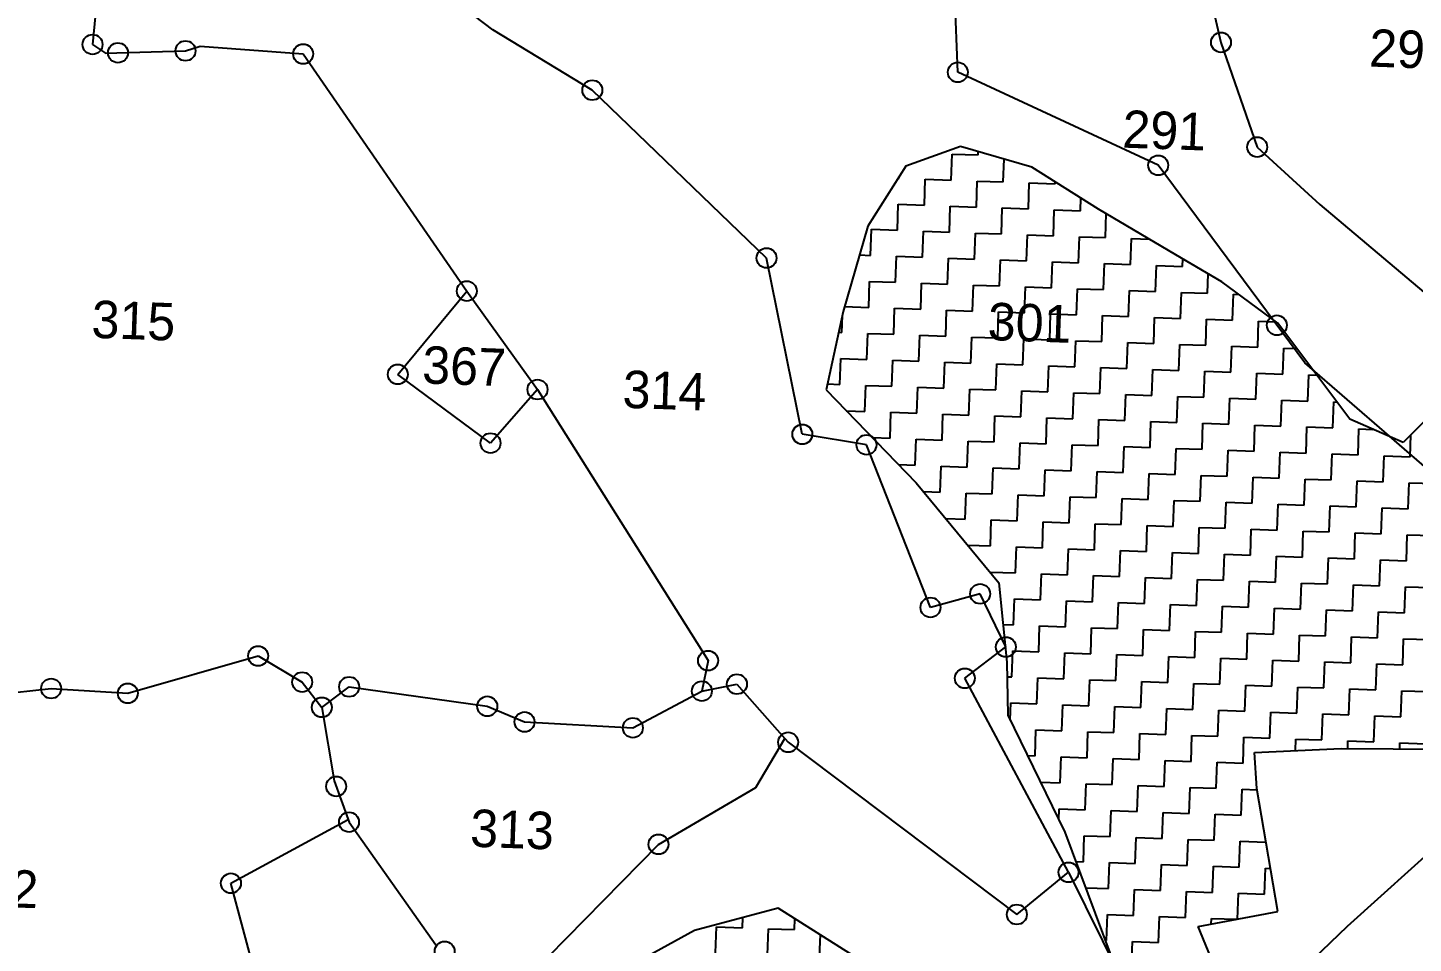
# Model space of a CAD drawing. Header units: metres. Extents: x 287345 to 291891, y 1993918 to 1999987.
# Drawn here: x 289617 to 290153, y 1998197 to 1998551 of the extents above; entities that cross this region are included whole.
import ezdxf
from ezdxf.enums import TextEntityAlignment as Align

# ---------------------------------------------------------------- set-up
doc = ezdxf.new("R2010")
doc.units = ezdxf.units.M
doc.header["$MEASUREMENT"] = 0
for name, color, linetype in [('POLY_HATCH', 12, 'Continuous'), ('POLY_PARCEL', 6, 'Continuous'), ('TEXT_PARCEL', 7, 'Continuous')]:
    doc.layers.add(name, color=color, linetype=linetype)
doc.styles.add('TEXT_MAP', font='')
doc.styles.get('TEXT_MAP').set_extended_font_data('Kruti Dev 050')

msp = doc.modelspace()

# ---------------------------------------------------------------- linework, layer by layer
for centre in [(289642.01, 1998544.6), (290078.38, 1998545.4), (289651.83, 1998541.39), (289677.95, 1998542.14), (289723.44, 1998540.92), (289976.6, 1998533.86), (289835.27, 1998526.93), (290092.39, 1998504.94), (290054.12, 1998497.88), (289902.65, 1998462.03), (289786.72, 1998449.25), (290100.01, 1998436.03), (289760.03, 1998417.06), (289814.07, 1998411.19), (289795.91, 1998390.47), (289916.48, 1998393.87), (289941.28, 1998389.83), (289985.23, 1998332.18), (289966.04, 1998326.92), (289995.19, 1998311.64), (289706.02, 1998308.17), (289880.04, 1998306.37), (289723.08, 1998298.07), (289979.32, 1998299.54), (289625.99, 1998295.57), (289655.62, 1998293.73), (289741.23, 1998296.24), (289877.64, 1998294.58), (289891.2, 1998297.27), (289730.66, 1998288.31), (289794.64, 1998288.72), (289809.07, 1998282.67), (289850.96, 1998280.39), (289911, 1998274.81), (289736.21, 1998257.75), (289741.18, 1998243.92), (289860.85, 1998235.33), (290019.43, 1998224.52), (289695.51, 1998220.29), (289999.45, 1998208.21), (289778.16, 1998193.94)]:
    msp.add_circle(centre, 3.85)
at = {"layer": 'POLY_HATCH'}
for p, q in [((289977.65, 1998505.1), (289956.53, 1998497.51)), ((290005.18, 1998497.18), (289977.65, 1998505.1)), ((289956.53, 1998497.51), (289941.81, 1998474.41)), ((290031.03, 1998480.98), (290005.18, 1998497.18)), ((290060.99, 1998463.24), (290031.03, 1998480.98)), ((289941.81, 1998474.41), (289932.3, 1998441.4)), ((290078.7, 1998452.89), (290060.99, 1998463.24)), ((290100.38, 1998436.84), (290078.7, 1998452.89)), ((289932.3, 1998441.4), (289925.66, 1998411.06)), ((290128.26, 1998399.72), (290100.38, 1998436.84)), ((289925.66, 1998411.06), (289960.54, 1998375.08)), ((290168.97, 1998410.79), (290148.8, 1998390.66)), ((290148.8, 1998390.66), (290128.26, 1998399.72)), ((289960.54, 1998375.08), (289992.54, 1998336.43)), ((289992.54, 1998336.43), (289995.63, 1998305.75)), ((289995.63, 1998305.75), (289995.95, 1998285.34)), ((289995.95, 1998285.34), (290017.99, 1998240.09)), ((290091.38, 1998270.85), (290124.81, 1998272.44)), ((290092.28, 1998256.92), (290091.38, 1998270.85)), ((290124.81, 1998272.44), (290173.46, 1998272.11)), ((290100.33, 1998209.39), (290092.28, 1998256.92)), ((290017.99, 1998240.09), (290039.58, 1998182.36)), ((289907.1, 1998210.67), (289874.82, 1998202.08)), ((289939.75, 1998190.06), (289907.1, 1998210.67)), ((290069.53, 1998203.53), (290100.33, 1998209.39)), ((289874.82, 1998202.08), (289846.46, 1998186.41)), ((290082.34, 1998172.51), (290069.53, 1998203.53))]:
    msp.add_line(p, q, dxfattribs=at)
at = {"layer": 'POLY_HATCH', "linetype": 'Continuous'}
for p, q in [((289974.08, 1998492.17), (289974.44, 1998502.22)), ((289974.44, 1998502.22), (289984.49, 1998501.87)), ((289984.49, 1998501.87), (289984.53, 1998503.12)), ((289994.19, 1998491.46), (289994.5, 1998500.25)), ((289953.59, 1998492.89), (289953.97, 1998492.88)), ((289953.97, 1998492.88), (289953.99, 1998493.53)), ((289963.67, 1998482.47), (289964.02, 1998492.52)), ((289964.02, 1998492.52), (289974.08, 1998492.17)), ((289983.78, 1998481.76), (289984.13, 1998491.81)), ((289984.13, 1998491.81), (289994.19, 1998491.46)), ((290003.89, 1998481.05), (290004.24, 1998491.1)), ((290004.24, 1998491.1), (290014.3, 1998490.74)), ((290014.3, 1998490.74), (290014.32, 1998491.45)), ((290024, 1998480.33), (290024.17, 1998485.28)), ((289953.26, 1998472.77), (289953.61, 1998482.83)), ((289953.61, 1998482.83), (289963.67, 1998482.47)), ((289973.37, 1998472.06), (289973.72, 1998482.11)), ((289973.72, 1998482.11), (289983.78, 1998481.76)), ((289993.48, 1998471.35), (289993.83, 1998481.4)), ((289993.83, 1998481.4), (290003.89, 1998481.05)), ((290013.59, 1998470.64), (290013.94, 1998480.69)), ((290013.94, 1998480.69), (290024, 1998480.33)), ((290033.69, 1998469.92), (290034.02, 1998479.21)), ((289942.85, 1998463.07), (289943.2, 1998473.13)), ((289943.2, 1998473.13), (289953.26, 1998472.77)), ((289962.96, 1998462.36), (289963.31, 1998472.41)), ((289963.31, 1998472.41), (289973.37, 1998472.06)), ((289983.07, 1998461.65), (289983.42, 1998471.7)), ((289983.42, 1998471.7), (289993.48, 1998471.35)), ((290003.18, 1998460.94), (290003.53, 1998470.99)), ((290003.53, 1998470.99), (290013.59, 1998470.64)), ((290023.28, 1998460.23), (290023.64, 1998470.28)), ((290023.64, 1998470.28), (290033.69, 1998469.92)), ((290043.39, 1998459.51), (290043.75, 1998469.57)), ((290043.75, 1998469.57), (290050.72, 1998469.32)), ((289938.59, 1998463.22), (289942.85, 1998463.07)), ((289952.55, 1998452.66), (289952.9, 1998462.72)), ((289952.9, 1998462.72), (289962.96, 1998462.36)), ((289972.66, 1998451.95), (289973.01, 1998462)), ((289973.01, 1998462), (289983.07, 1998461.65)), ((289992.77, 1998451.24), (289993.12, 1998461.29)), ((289993.12, 1998461.29), (290003.18, 1998460.94)), ((290012.87, 1998450.53), (290013.23, 1998460.58)), ((290013.23, 1998460.58), (290023.28, 1998460.23)), ((290032.98, 1998449.82), (290033.34, 1998459.87)), ((290033.34, 1998459.87), (290043.39, 1998459.51)), ((290053.09, 1998449.1), (290053.45, 1998459.16)), ((290053.45, 1998459.16), (290063.5, 1998458.8)), ((290063.5, 1998458.8), (290063.61, 1998461.71)), ((289942.14, 1998442.96), (289942.49, 1998453.02)), ((289942.49, 1998453.02), (289952.55, 1998452.66)), ((289962.25, 1998442.25), (289962.6, 1998452.31)), ((289962.6, 1998452.31), (289972.66, 1998451.95)), ((289982.35, 1998441.54), (289982.71, 1998451.59)), ((289982.71, 1998451.59), (289992.77, 1998451.24)), ((290073.2, 1998448.39), (290073.47, 1998455.95)), ((290002.46, 1998440.83), (290002.82, 1998450.88)), ((290002.82, 1998450.88), (290012.87, 1998450.53)), ((290022.57, 1998440.12), (290022.93, 1998450.17)), ((290022.93, 1998450.17), (290032.98, 1998449.82)), ((290042.68, 1998439.41), (290043.04, 1998449.46)), ((290043.04, 1998449.46), (290053.09, 1998449.1)), ((290062.79, 1998438.69), (290063.15, 1998448.75)), ((290063.15, 1998448.75), (290073.2, 1998448.39)), ((290082.9, 1998437.98), (290083.26, 1998448.04)), ((290083.26, 1998448.04), (290085.35, 1998447.96)), ((289932.84, 1998443.29), (289942.14, 1998442.96)), ((289951.84, 1998432.55), (289952.19, 1998442.61)), ((289952.19, 1998442.61), (289962.25, 1998442.25)), ((289971.94, 1998431.84), (289972.3, 1998441.9)), ((289972.3, 1998441.9), (289982.35, 1998441.54)), ((289992.05, 1998431.13), (289992.41, 1998441.18)), ((289992.41, 1998441.18), (290002.46, 1998440.83)), ((289931.73, 1998433.26), (289931.96, 1998439.85)), ((290012.16, 1998430.42), (290012.52, 1998440.47)), ((290012.52, 1998440.47), (290022.57, 1998440.12)), ((290032.27, 1998429.71), (290032.63, 1998439.76)), ((290032.63, 1998439.76), (290042.68, 1998439.41)), ((290052.38, 1998428.99), (290052.74, 1998439.05)), ((290052.74, 1998439.05), (290062.79, 1998438.69)), ((290072.49, 1998428.28), (290072.85, 1998438.34)), ((290072.85, 1998438.34), (290082.9, 1998437.98)), ((290092.6, 1998427.57), (290092.95, 1998437.63)), ((290092.95, 1998437.63), (290099.63, 1998437.39)), ((289930.53, 1998433.31), (289931.73, 1998433.26)), ((289941.43, 1998422.85), (289941.78, 1998432.91)), ((289941.78, 1998432.91), (289951.84, 1998432.55)), ((289961.53, 1998422.14), (289961.89, 1998432.2)), ((289961.89, 1998432.2), (289971.94, 1998431.84)), ((289981.64, 1998421.43), (289982, 1998431.49)), ((289982, 1998431.49), (289992.05, 1998431.13)), ((290001.75, 1998420.72), (290002.11, 1998430.77)), ((290002.11, 1998430.77), (290012.16, 1998430.42)), ((290021.86, 1998420.01), (290022.22, 1998430.06)), ((290022.22, 1998430.06), (290032.27, 1998429.71)), ((290041.97, 1998419.3), (290042.33, 1998429.35)), ((290042.33, 1998429.35), (290052.38, 1998428.99)), ((290062.08, 1998418.58), (290062.44, 1998428.64)), ((290062.44, 1998428.64), (290072.49, 1998428.28)), ((290082.19, 1998417.87), (290082.54, 1998427.93)), ((290082.54, 1998427.93), (290092.6, 1998427.57)), ((290102.3, 1998417.16), (290102.65, 1998427.22)), ((290102.65, 1998427.22), (290107.74, 1998427.04)), ((289931.02, 1998413.16), (289931.37, 1998423.21)), ((289931.37, 1998423.21), (289941.43, 1998422.85)), ((289951.12, 1998412.44), (289951.48, 1998422.5)), ((289951.48, 1998422.5), (289961.53, 1998422.14)), ((289971.23, 1998411.73), (289971.59, 1998421.79)), ((289971.59, 1998421.79), (289981.64, 1998421.43)), ((289991.34, 1998411.02), (289991.7, 1998421.08)), ((289991.7, 1998421.08), (290001.75, 1998420.72)), ((290011.45, 1998410.31), (290011.81, 1998420.36)), ((290011.81, 1998420.36), (290021.86, 1998420.01)), ((290031.56, 1998409.6), (290031.92, 1998419.65)), ((290031.92, 1998419.65), (290041.97, 1998419.3)), ((290051.67, 1998408.89), (290052.02, 1998418.94)), ((290052.02, 1998418.94), (290062.08, 1998418.58)), ((290071.78, 1998408.17), (290072.13, 1998418.23)), ((290072.13, 1998418.23), (290082.19, 1998417.87)), ((290091.89, 1998407.46), (290092.24, 1998417.52)), ((290092.24, 1998417.52), (290102.3, 1998417.16)), ((290112, 1998406.75), (290112.35, 1998416.81)), ((290112.35, 1998416.81), (290115.51, 1998416.69)), ((289926.16, 1998413.33), (289931.02, 1998413.16)), ((289940.71, 1998402.74), (289941.07, 1998412.8)), ((289941.07, 1998412.8), (289951.12, 1998412.44)), ((289960.82, 1998402.03), (289961.18, 1998412.09)), ((289961.18, 1998412.09), (289971.23, 1998411.73)), ((289980.93, 1998401.32), (289981.29, 1998411.38)), ((289981.29, 1998411.38), (289991.34, 1998411.02)), ((290001.04, 1998400.61), (290001.4, 1998410.66)), ((290001.4, 1998410.66), (290011.45, 1998410.31)), ((290021.15, 1998399.9), (290021.51, 1998409.95)), ((290021.51, 1998409.95), (290031.56, 1998409.6)), ((290041.26, 1998399.19), (290041.61, 1998409.24)), ((290041.61, 1998409.24), (290051.67, 1998408.89)), ((290061.37, 1998398.48), (290061.72, 1998408.53)), ((290061.72, 1998408.53), (290071.78, 1998408.17)), ((290081.48, 1998397.76), (290081.83, 1998407.82)), ((290081.83, 1998407.82), (290091.89, 1998407.46)), ((290101.59, 1998397.05), (290101.94, 1998407.11)), ((290101.94, 1998407.11), (290112, 1998406.75)), ((290121.69, 1998396.34), (290122.05, 1998406.4)), ((290122.05, 1998406.4), (290123.28, 1998406.35)), ((289933.47, 1998403), (289940.71, 1998402.74)), ((289950.41, 1998392.33), (289950.77, 1998402.39)), ((289950.77, 1998402.39), (289960.82, 1998402.03)), ((289970.52, 1998391.62), (289970.88, 1998401.68)), ((289970.88, 1998401.68), (289980.93, 1998401.32)), ((289990.63, 1998390.91), (289990.99, 1998400.97)), ((289990.99, 1998400.97), (290001.04, 1998400.61)), ((290010.74, 1998390.2), (290011.1, 1998400.25)), ((290011.1, 1998400.25), (290021.15, 1998399.9)), ((290030.85, 1998389.49), (290031.2, 1998399.54)), ((290031.2, 1998399.54), (290041.26, 1998399.19)), ((290050.96, 1998388.78), (290051.31, 1998398.83)), ((290051.31, 1998398.83), (290061.37, 1998398.48)), ((290071.07, 1998388.07), (290071.42, 1998398.12)), ((290071.42, 1998398.12), (290081.48, 1998397.76)), ((290091.18, 1998387.35), (290091.53, 1998397.41)), ((290091.53, 1998397.41), (290101.59, 1998397.05)), ((290111.28, 1998386.64), (290111.64, 1998396.7)), ((290111.64, 1998396.7), (290121.69, 1998396.34)), ((290131.39, 1998385.93), (290131.75, 1998395.98)), ((290131.75, 1998395.98), (290137.16, 1998395.79)), ((290151.5, 1998385.22), (290151.8, 1998393.65)), ((289943.58, 1998392.58), (289950.41, 1998392.33)), ((289960.11, 1998381.92), (289960.47, 1998391.98)), ((289960.47, 1998391.98), (289970.52, 1998391.62)), ((289980.22, 1998381.21), (289980.58, 1998391.27)), ((289980.58, 1998391.27), (289990.63, 1998390.91)), ((290000.33, 1998380.5), (290000.68, 1998390.56)), ((290000.68, 1998390.56), (290010.74, 1998390.2)), ((290020.44, 1998379.79), (290020.79, 1998389.84)), ((290020.79, 1998389.84), (290030.85, 1998389.49)), ((290040.55, 1998379.08), (290040.9, 1998389.13)), ((290040.9, 1998389.13), (290050.96, 1998388.78)), ((290060.66, 1998378.37), (290061.01, 1998388.42)), ((290061.01, 1998388.42), (290071.07, 1998388.07)), ((290080.77, 1998377.65), (290081.12, 1998387.71)), ((290081.12, 1998387.71), (290091.18, 1998387.35)), ((289953.69, 1998382.15), (289960.11, 1998381.92)), ((290100.87, 1998376.94), (290101.23, 1998387)), ((290101.23, 1998387), (290111.28, 1998386.64)), ((290120.98, 1998376.23), (290121.34, 1998386.29)), ((290121.34, 1998386.29), (290131.39, 1998385.93)), ((290141.09, 1998375.52), (290141.45, 1998385.57)), ((290141.45, 1998385.57), (290151.5, 1998385.22)), ((289969.81, 1998371.51), (289970.17, 1998381.57)), ((289970.17, 1998381.57), (289980.22, 1998381.21)), ((289989.92, 1998370.8), (289990.27, 1998380.86)), ((289990.27, 1998380.86), (290000.33, 1998380.5)), ((290010.03, 1998370.09), (290010.38, 1998380.15)), ((290010.38, 1998380.15), (290020.44, 1998379.79)), ((290030.14, 1998369.38), (290030.49, 1998379.43)), ((290030.49, 1998379.43), (290040.55, 1998379.08)), ((290050.25, 1998368.67), (290050.6, 1998378.72)), ((290050.6, 1998378.72), (290060.66, 1998378.37)), ((290070.35, 1998367.96), (290070.71, 1998378.01)), ((290070.71, 1998378.01), (290080.77, 1998377.65)), ((290090.46, 1998367.24), (290090.82, 1998377.3)), ((290090.82, 1998377.3), (290100.87, 1998376.94)), ((290110.57, 1998366.53), (290110.93, 1998376.59)), ((290110.93, 1998376.59), (290120.98, 1998376.23)), ((289963.3, 1998371.74), (289969.81, 1998371.51)), ((290130.68, 1998365.82), (290131.04, 1998375.88)), ((290131.04, 1998375.88), (290141.09, 1998375.52)), ((290150.79, 1998365.11), (290151.15, 1998375.16)), ((290151.15, 1998375.16), (290161.2, 1998374.81)), ((289979.51, 1998361.1), (289979.86, 1998371.16)), ((289979.86, 1998371.16), (289989.92, 1998370.8)), ((289999.62, 1998360.39), (289999.97, 1998370.45)), ((289999.97, 1998370.45), (290010.03, 1998370.09)), ((290019.73, 1998359.68), (290020.08, 1998369.74)), ((290020.08, 1998369.74), (290030.14, 1998369.38)), ((290039.84, 1998358.97), (290040.19, 1998369.02)), ((290040.19, 1998369.02), (290050.25, 1998368.67)), ((290059.94, 1998358.26), (290060.3, 1998368.31)), ((290060.3, 1998368.31), (290070.35, 1998367.96)), ((290080.05, 1998357.55), (290080.41, 1998367.6)), ((290080.41, 1998367.6), (290090.46, 1998367.24)), ((290100.16, 1998356.83), (290100.52, 1998366.89)), ((290100.52, 1998366.89), (290110.57, 1998366.53)), ((290120.27, 1998356.12), (290120.63, 1998366.18)), ((290120.63, 1998366.18), (290130.68, 1998365.82)), ((289971.89, 1998361.37), (289979.51, 1998361.1)), ((289989.21, 1998350.69), (289989.56, 1998360.75)), ((289989.56, 1998360.75), (289999.62, 1998360.39)), ((290140.38, 1998355.41), (290140.74, 1998365.47)), ((290140.74, 1998365.47), (290150.79, 1998365.11)), ((290009.32, 1998349.98), (290009.67, 1998360.04)), ((290009.67, 1998360.04), (290019.73, 1998359.68)), ((290029.43, 1998349.27), (290029.78, 1998359.32)), ((290029.78, 1998359.32), (290039.84, 1998358.97)), ((290049.53, 1998348.56), (290049.89, 1998358.61)), ((290049.89, 1998358.61), (290059.94, 1998358.26)), ((290069.64, 1998347.85), (290070, 1998357.9)), ((290070, 1998357.9), (290080.05, 1998357.55)), ((290089.75, 1998347.14), (290090.11, 1998357.19)), ((290090.11, 1998357.19), (290100.16, 1998356.83)), ((290109.86, 1998346.42), (290110.22, 1998356.48)), ((290110.22, 1998356.48), (290120.27, 1998356.12)), ((290129.97, 1998345.71), (290130.33, 1998355.77)), ((290130.33, 1998355.77), (290140.38, 1998355.41)), ((289980.48, 1998351), (289989.21, 1998350.69)), ((289998.91, 1998340.28), (289999.26, 1998350.34)), ((289999.26, 1998350.34), (290009.32, 1998349.98)), ((290150.08, 1998345), (290150.43, 1998355.06)), ((290150.43, 1998355.06), (290160.49, 1998354.7)), ((290019.02, 1998339.57), (290019.37, 1998349.63)), ((290019.37, 1998349.63), (290029.43, 1998349.27)), ((290039.12, 1998338.86), (290039.48, 1998348.91)), ((290039.48, 1998348.91), (290049.53, 1998348.56)), ((290059.23, 1998338.15), (290059.59, 1998348.2)), ((290059.59, 1998348.2), (290069.64, 1998347.85)), ((290079.34, 1998337.44), (290079.7, 1998347.49)), ((290079.7, 1998347.49), (290089.75, 1998347.14)), ((290099.45, 1998336.73), (290099.81, 1998346.78)), ((290099.81, 1998346.78), (290109.86, 1998346.42)), ((290119.56, 1998336.01), (290119.92, 1998346.07)), ((290119.92, 1998346.07), (290129.97, 1998345.71)), ((290139.67, 1998335.3), (290140.02, 1998345.36)), ((290140.02, 1998345.36), (290150.08, 1998345)), ((289989.07, 1998340.63), (289998.91, 1998340.28)), ((290008.6, 1998329.87), (290008.96, 1998339.93)), ((290008.96, 1998339.93), (290019.02, 1998339.57)), ((290028.71, 1998329.16), (290029.07, 1998339.22)), ((290029.07, 1998339.22), (290039.12, 1998338.86)), ((290048.82, 1998328.45), (290049.18, 1998338.5)), ((290049.18, 1998338.5), (290059.23, 1998338.15)), ((290068.93, 1998327.74), (290069.29, 1998337.79)), ((290069.29, 1998337.79), (290079.34, 1998337.44)), ((290089.04, 1998327.03), (290089.4, 1998337.08)), ((290089.4, 1998337.08), (290099.45, 1998336.73)), ((290109.15, 1998326.32), (290109.51, 1998336.37)), ((290109.51, 1998336.37), (290119.56, 1998336.01)), ((290129.26, 1998325.6), (290129.61, 1998335.66)), ((290129.61, 1998335.66), (290139.67, 1998335.3)), ((290149.37, 1998324.89), (290149.72, 1998334.95)), ((290149.72, 1998334.95), (290159.78, 1998334.59)), ((289998.19, 1998320.17), (289998.55, 1998330.23)), ((289998.55, 1998330.23), (290008.6, 1998329.87)), ((290018.3, 1998319.46), (290018.66, 1998329.52)), ((290018.66, 1998329.52), (290028.71, 1998329.16)), ((290038.41, 1998318.75), (290038.77, 1998328.81)), ((290038.77, 1998328.81), (290048.82, 1998328.45)), ((290058.52, 1998318.04), (290058.88, 1998328.09)), ((290058.88, 1998328.09), (290068.93, 1998327.74)), ((290078.63, 1998317.33), (290078.99, 1998327.38)), ((290078.99, 1998327.38), (290089.04, 1998327.03)), ((290098.74, 1998316.62), (290099.1, 1998326.67)), ((290099.1, 1998326.67), (290109.15, 1998326.32)), ((290118.85, 1998315.9), (290119.2, 1998325.96)), ((290119.2, 1998325.96), (290129.26, 1998325.6)), ((290138.96, 1998315.19), (290139.31, 1998325.25)), ((290139.31, 1998325.25), (290149.37, 1998324.89)), ((289994.16, 1998320.32), (289998.19, 1998320.17)), ((290007.89, 1998309.76), (290008.25, 1998319.82)), ((290008.25, 1998319.82), (290018.3, 1998319.46)), ((290028, 1998309.05), (290028.36, 1998319.11)), ((290028.36, 1998319.11), (290038.41, 1998318.75)), ((290048.11, 1998308.34), (290048.47, 1998318.4)), ((290048.47, 1998318.4), (290058.52, 1998318.04)), ((290068.22, 1998307.63), (290068.58, 1998317.68)), ((290068.58, 1998317.68), (290078.63, 1998317.33)), ((290088.33, 1998306.92), (290088.68, 1998316.97)), ((290088.68, 1998316.97), (290098.74, 1998316.62)), ((290108.44, 1998306.21), (290108.79, 1998316.26)), ((290108.79, 1998316.26), (290118.85, 1998315.9)), ((290128.55, 1998305.49), (290128.9, 1998315.55)), ((290128.9, 1998315.55), (290138.96, 1998315.19)), ((290148.66, 1998304.78), (290149.01, 1998314.84)), ((290149.01, 1998314.84), (290159.07, 1998314.48)), ((289997.48, 1998300.07), (289997.84, 1998310.12)), ((289997.84, 1998310.12), (290007.89, 1998309.76)), ((290017.59, 1998299.35), (290017.95, 1998309.41)), ((290017.95, 1998309.41), (290028, 1998309.05)), ((290037.7, 1998298.64), (290038.06, 1998308.7)), ((290038.06, 1998308.7), (290048.11, 1998308.34)), ((290057.81, 1998297.93), (290058.17, 1998307.99)), ((290058.17, 1998307.99), (290068.22, 1998307.63)), ((290077.92, 1998297.22), (290078.27, 1998307.27)), ((290078.27, 1998307.27), (290088.33, 1998306.92)), ((290098.03, 1998296.51), (290098.38, 1998306.56)), ((290098.38, 1998306.56), (290108.44, 1998306.21)), ((290118.14, 1998295.8), (290118.49, 1998305.85)), ((290118.49, 1998305.85), (290128.55, 1998305.49)), ((290138.25, 1998295.08), (290138.6, 1998305.14)), ((290138.6, 1998305.14), (290148.66, 1998304.78)), ((289995.72, 1998300.13), (289997.48, 1998300.07)), ((290007.18, 1998289.66), (290007.54, 1998299.71)), ((290007.54, 1998299.71), (290017.59, 1998299.35)), ((290027.29, 1998288.94), (290027.65, 1998299)), ((290027.65, 1998299), (290037.7, 1998298.64)), ((290047.4, 1998288.23), (290047.76, 1998298.29)), ((290047.76, 1998298.29), (290057.81, 1998297.93)), ((290067.51, 1998287.52), (290067.86, 1998297.57)), ((290067.86, 1998297.57), (290077.92, 1998297.22)), ((290087.62, 1998286.81), (290087.97, 1998296.86)), ((290087.97, 1998296.86), (290098.03, 1998296.51)), ((290107.73, 1998286.1), (290108.08, 1998296.15)), ((290108.08, 1998296.15), (290118.14, 1998295.8)), ((290127.84, 1998285.39), (290128.19, 1998295.44)), ((290128.19, 1998295.44), (290138.25, 1998295.08)), ((290147.94, 1998284.67), (290148.3, 1998294.73)), ((290148.3, 1998294.73), (290158.35, 1998294.37)), ((289996.89, 1998283.41), (289997.13, 1998290.01)), ((289997.13, 1998290.01), (290007.18, 1998289.66)), ((290016.88, 1998279.24), (290017.24, 1998289.3)), ((290017.24, 1998289.3), (290027.29, 1998288.94)), ((290036.99, 1998278.53), (290037.35, 1998288.59)), ((290037.35, 1998288.59), (290047.4, 1998288.23)), ((290057.1, 1998277.82), (290057.45, 1998287.88)), ((290057.45, 1998287.88), (290067.51, 1998287.52)), ((290077.21, 1998277.11), (290077.56, 1998287.16)), ((290077.56, 1998287.16), (290087.62, 1998286.81)), ((290097.32, 1998276.4), (290097.67, 1998286.45)), ((290097.67, 1998286.45), (290107.73, 1998286.1)), ((290117.43, 1998275.69), (290117.78, 1998285.74)), ((290117.78, 1998285.74), (290127.84, 1998285.39)), ((290137.53, 1998274.98), (290137.89, 1998285.03)), ((290137.89, 1998285.03), (290147.94, 1998284.67)), ((290006.47, 1998269.55), (290006.83, 1998279.6)), ((290006.83, 1998279.6), (290016.88, 1998279.24)), ((290026.58, 1998268.83), (290026.93, 1998278.89)), ((290026.93, 1998278.89), (290036.99, 1998278.53)), ((290046.69, 1998268.12), (290047.04, 1998278.18)), ((290047.04, 1998278.18), (290057.1, 1998277.82)), ((290066.8, 1998267.41), (290067.15, 1998277.47)), ((290067.15, 1998277.47), (290077.21, 1998277.11)), ((290086.91, 1998266.7), (290087.26, 1998276.75)), ((290087.26, 1998276.75), (290097.32, 1998276.4)), ((290107.21, 1998271.6), (290107.37, 1998276.04)), ((290107.37, 1998276.04), (290117.43, 1998275.69)), ((290127.38, 1998272.43), (290127.48, 1998275.33)), ((290127.48, 1998275.33), (290137.53, 1998274.98)), ((290003.6, 1998269.65), (290006.47, 1998269.55)), ((290147.51, 1998272.29), (290147.59, 1998274.62)), ((290147.59, 1998274.62), (290157.64, 1998274.26)), ((290016.17, 1998259.14), (290016.52, 1998269.19)), ((290016.52, 1998269.19), (290026.58, 1998268.83)), ((290036.28, 1998258.42), (290036.63, 1998268.48)), ((290036.63, 1998268.48), (290046.69, 1998268.12)), ((290056.39, 1998257.71), (290056.74, 1998267.77)), ((290056.74, 1998267.77), (290066.8, 1998267.41)), ((290076.5, 1998257), (290076.85, 1998267.06)), ((290076.85, 1998267.06), (290086.91, 1998266.7)), ((290008.59, 1998259.4), (290016.17, 1998259.14)), ((290025.87, 1998248.73), (290026.22, 1998258.78)), ((290026.22, 1998258.78), (290036.28, 1998258.42)), ((290045.98, 1998248.01), (290046.33, 1998258.07)), ((290046.33, 1998258.07), (290056.39, 1998257.71)), ((290066.09, 1998247.3), (290066.44, 1998257.36)), ((290066.44, 1998257.36), (290076.5, 1998257)), ((290086.19, 1998246.59), (290086.55, 1998256.65)), ((290086.55, 1998256.65), (290092.36, 1998256.44)), ((290015.66, 1998244.87), (290015.81, 1998249.08)), ((290015.81, 1998249.08), (290025.87, 1998248.73)), ((290035.57, 1998238.32), (290035.92, 1998248.37)), ((290035.92, 1998248.37), (290045.98, 1998248.01)), ((290055.68, 1998237.6), (290056.03, 1998247.66)), ((290056.03, 1998247.66), (290066.09, 1998247.3)), ((290075.78, 1998236.89), (290076.14, 1998246.95)), ((290076.14, 1998246.95), (290086.19, 1998246.59)), ((290025.16, 1998228.62), (290025.51, 1998238.67)), ((290025.51, 1998238.67), (290035.57, 1998238.32)), ((290045.26, 1998227.9), (290045.62, 1998237.96)), ((290045.62, 1998237.96), (290055.68, 1998237.6)), ((290065.37, 1998227.19), (290065.73, 1998237.25)), ((290065.73, 1998237.25), (290075.78, 1998236.89)), ((290085.48, 1998226.48), (290085.84, 1998236.54)), ((290085.84, 1998236.54), (290095.79, 1998236.18)), ((290022.24, 1998228.72), (290025.16, 1998228.62)), ((290034.85, 1998218.21), (290035.21, 1998228.26)), ((290035.21, 1998228.26), (290045.26, 1998227.9)), ((290054.96, 1998217.49), (290055.32, 1998227.55)), ((290055.32, 1998227.55), (290065.37, 1998227.19)), ((290075.07, 1998216.78), (290075.43, 1998226.84)), ((290075.43, 1998226.84), (290085.48, 1998226.48)), ((290095.18, 1998216.07), (290095.54, 1998226.13)), ((290095.54, 1998226.13), (290097.5, 1998226.06)), ((290026.06, 1998218.52), (290034.85, 1998218.21)), ((290044.55, 1998207.8), (290044.91, 1998217.85)), ((290044.91, 1998217.85), (290054.96, 1998217.49)), ((290064.66, 1998207.08), (290065.02, 1998217.14)), ((290065.02, 1998217.14), (290075.07, 1998216.78)), ((290084.77, 1998206.43), (290085.13, 1998216.43)), ((290085.13, 1998216.43), (290095.18, 1998216.07)), ((289893.38, 1998203.08), (289893.52, 1998207.06)), ((289913.49, 1998202.37), (289913.64, 1998206.54)), ((290034.14, 1998198.1), (290034.5, 1998208.15)), ((290034.5, 1998208.15), (290044.55, 1998207.8)), ((290054.25, 1998197.39), (290054.61, 1998207.44)), ((290054.61, 1998207.44), (290064.66, 1998207.08)), ((290074.64, 1998204.5), (290074.72, 1998206.73)), ((290074.72, 1998206.73), (290084.52, 1998206.38)), ((289882.97, 1998193.38), (289883.33, 1998203.43)), ((289883.33, 1998203.43), (289893.38, 1998203.08)), ((289903.08, 1998192.67), (289903.43, 1998202.72)), ((289903.43, 1998202.72), (289913.49, 1998202.37)), ((289923.19, 1998191.96), (289923.48, 1998200.33)), ((290033.69, 1998198.11), (290034.14, 1998198.1)), ((290043.84, 1998187.69), (290044.2, 1998197.74)), ((290044.2, 1998197.74), (290054.25, 1998197.39))]:
    msp.add_line(p, q, dxfattribs=at)
at = {"layer": 'POLY_PARCEL'}
for p, q in [((290056.56, 1998638.15), (290078.38, 1998545.4)), ((289645.77, 1998583.35), (289642.01, 1998544.6)), ((289976.6, 1998533.86), (289974.76, 1998582.31)), ((289796.77, 1998550.3), (289769.01, 1998571.47)), ((289835.27, 1998526.93), (289796.77, 1998550.3)), ((289642.01, 1998544.6), (289647.04, 1998541.25)), ((289677.95, 1998542.14), (289683.56, 1998543.92)), ((289683.56, 1998543.92), (289723.44, 1998540.92)), ((290078.38, 1998545.4), (290092.39, 1998504.94)), ((289647.04, 1998541.25), (289677.95, 1998542.14)), ((289723.44, 1998540.92), (289786.72, 1998449.25)), ((290054.12, 1998497.88), (289976.6, 1998533.86)), ((289902.65, 1998462.03), (289835.27, 1998526.93)), ((290092.39, 1998504.94), (290116.55, 1998482.72)), ((290110.8, 1998421.48), (290054.12, 1998497.88)), ((290116.55, 1998482.72), (290159.23, 1998446.78)), ((289916.48, 1998393.87), (289902.65, 1998462.03)), ((289760.03, 1998417.06), (289786.72, 1998449.25)), ((289786.72, 1998449.25), (289814.07, 1998411.19)), ((290159.98, 1998378.98), (290110.8, 1998421.48)), ((289795.91, 1998390.47), (289760.03, 1998417.06)), ((289814.07, 1998411.19), (289795.91, 1998390.47)), ((289814.07, 1998411.19), (289880.04, 1998306.37)), ((289941.28, 1998389.83), (289916.48, 1998393.87)), ((289966.04, 1998326.92), (289941.28, 1998389.83)), ((289985.23, 1998332.18), (289966.04, 1998326.92)), ((289995.19, 1998311.64), (289985.23, 1998332.18)), ((289655.62, 1998293.73), (289706.02, 1998308.17)), ((289706.02, 1998308.17), (289723.08, 1998298.07)), ((289979.32, 1998299.54), (289995.19, 1998311.64)), ((289880.04, 1998306.37), (289877.64, 1998294.58)), ((289723.08, 1998298.07), (289730.66, 1998288.31)), ((289730.66, 1998288.31), (289741.23, 1998296.24)), ((289741.23, 1998296.24), (289794.64, 1998288.72)), ((289877.64, 1998294.58), (289891.2, 1998297.27)), ((289891.2, 1998297.27), (289909.74, 1998276.23)), ((290019.43, 1998224.52), (289979.32, 1998299.54)), ((290127.31, 1998203.64), (290233.37, 1998299.47)), ((289594.99, 1998292.32), (289625.99, 1998295.57)), ((289625.99, 1998295.57), (289655.62, 1998293.73)), ((289850.96, 1998280.39), (289877.64, 1998294.58)), ((289730.66, 1998288.31), (289735.42, 1998259.95)), ((289794.64, 1998288.72), (289809.07, 1998282.67)), ((289809.07, 1998282.67), (289850.96, 1998280.39)), ((289898.45, 1998257.34), (289909.74, 1998276.23)), ((289909.74, 1998276.23), (289911, 1998274.81)), ((289911, 1998274.81), (289999.45, 1998208.21)), ((289735.42, 1998259.95), (289740.81, 1998244.95)), ((289860.85, 1998235.33), (289898.45, 1998257.34)), ((289695.51, 1998220.29), (289740.81, 1998244.95)), ((289740.81, 1998244.95), (289741.18, 1998243.92)), ((289741.18, 1998243.92), (289774.74, 1998196.43)), ((289807.46, 1998181.03), (289860.85, 1998235.33)), ((289999.45, 1998208.21), (290019.43, 1998224.52)), ((290019.43, 1998224.52), (290051.72, 1998159.62)), ((289706.08, 1998180.67), (289695.51, 1998220.29)), ((290097.4, 1998175.02), (290127.31, 1998203.64))]:
    msp.add_line(p, q, dxfattribs=at)

# ---------------------------------------------------------------- texts
at = {"layer": 'TEXT_PARCEL', "style": 'TEXT_MAP'}
for s, p in [('290', (290151.91, 1998542.75)), ('291', (290056.48, 1998511.4)), ('315', (289657.85, 1998437.88)), ('301', (290004.42, 1998437.03)), ('367', (289785.73, 1998420.24)), ('314', (289863.22, 1998410.83)), ('313', (289804.27, 1998241.12)), ('312', (289604.87, 1998218.44))]:
    msp.add_text(s, height=14.488, rotation=357.9734, dxfattribs=at).set_placement(p, align=Align.MIDDLE)

doc.saveas('drawing.dxf')
